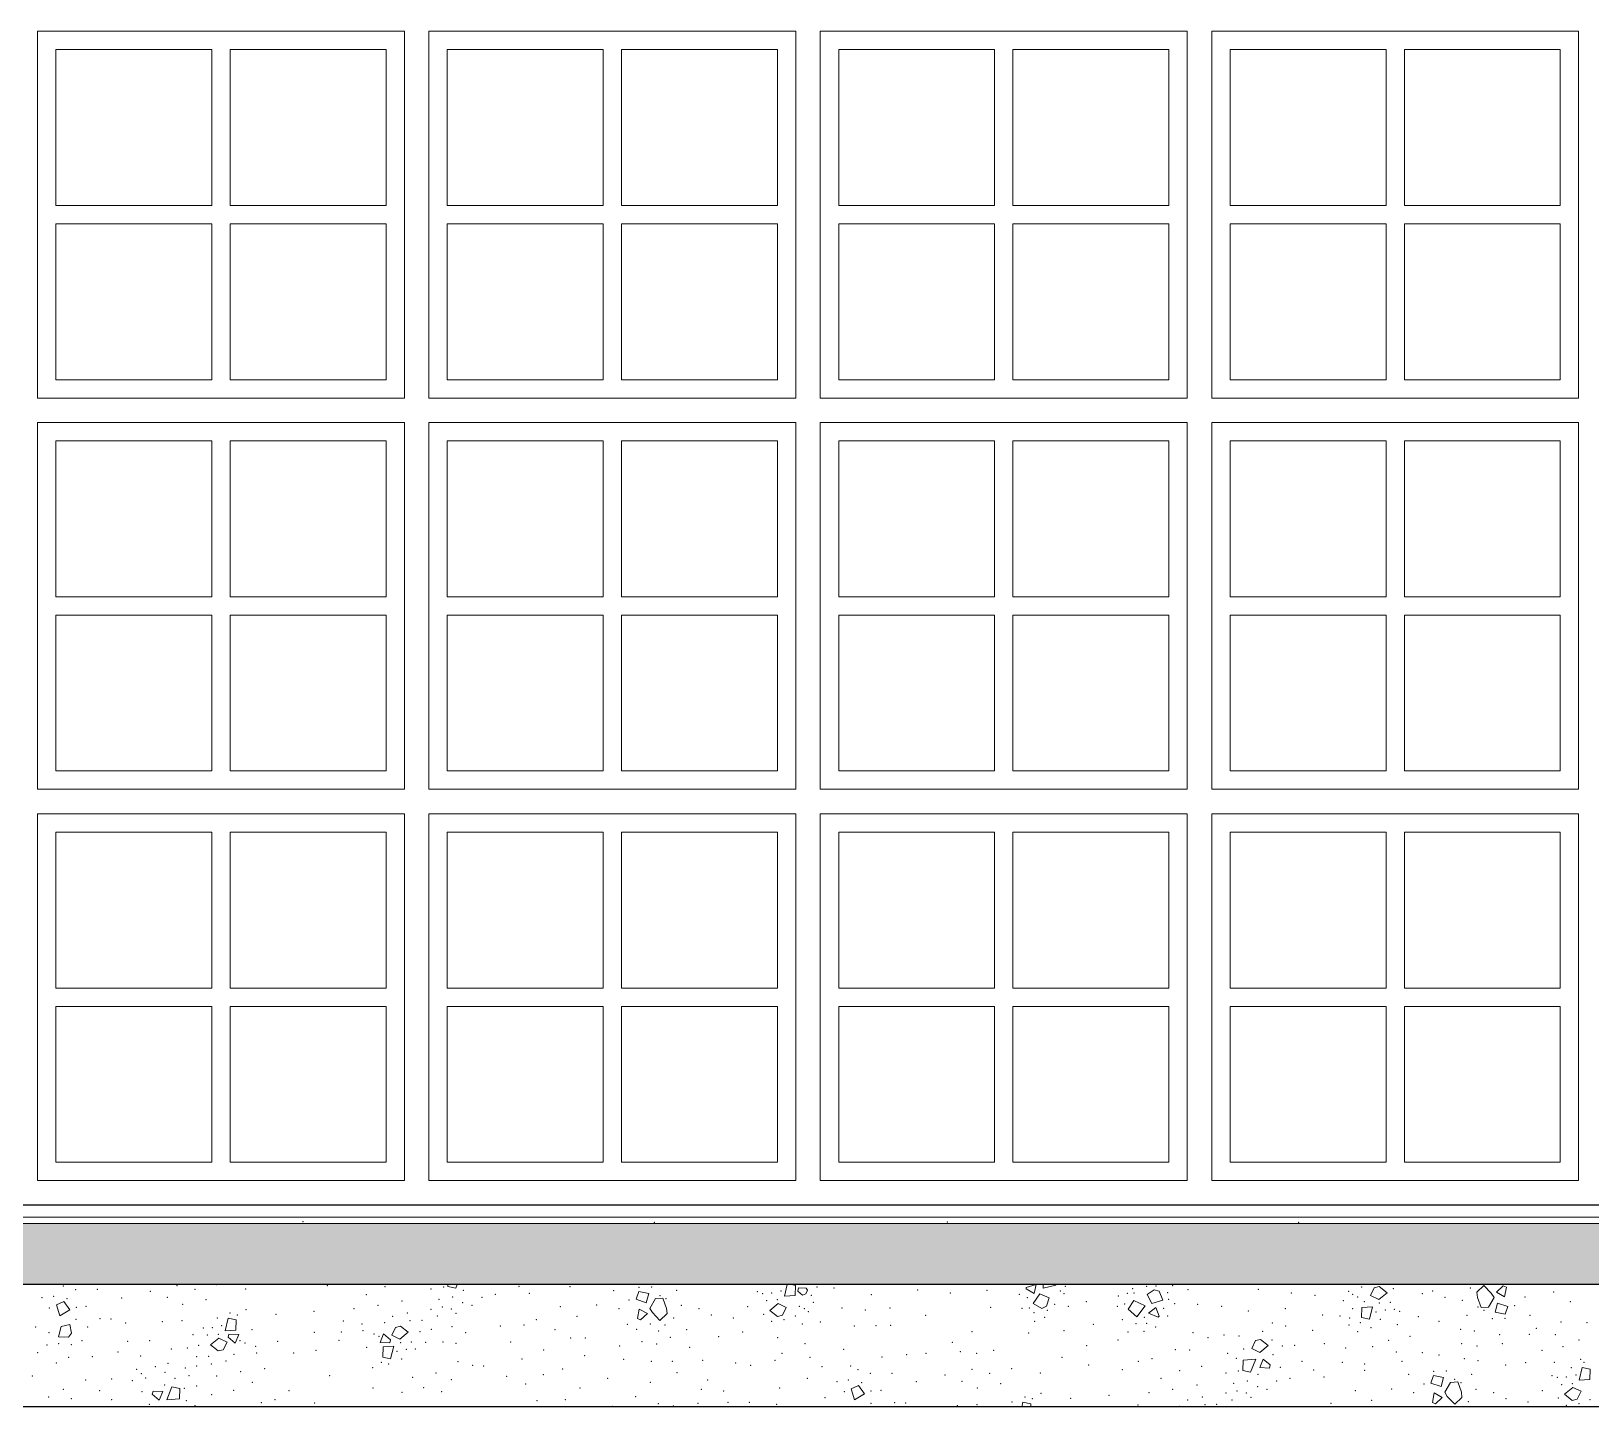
# Model space of a CAD drawing. Header units: metres. Extents: x -67.2 to -32.8, y -0.2 to 5.
# Drawn here: x -44.16 to -42.885, y -0.165 to 0.96 of the extents above; entities that cross this region are included whole.
import ezdxf

# ---------------------------------------------------------------- set-up
doc = ezdxf.new("R2010")
doc.units = ezdxf.units.M
doc.header["$MEASUREMENT"] = 0
for name, color, linetype, lineweight in [('Janelas Archicad_Caneta_No__3', 7, 'Continuous', 25), ('Janelas Archicad_Caneta_No__43', 44, 'Continuous', 0), ('LAJES.EST_Caneta_No__241', 7, 'Continuous', 13), ('LAJES.EST_Caneta_No__3', 7, 'Continuous', 25)]:
    doc.layers.add(name, color=color, linetype=linetype, lineweight=lineweight)
doc.layers.add('LAJES.EST', color=7, linetype='Continuous')
doc.layers.add('LAJES.EST_Caneta_No__95', color=7, linetype='Continuous', lineweight=0, true_color=0xaeaeae)
doc.layers.add('LAJES.EST_Caneta_No__97', color=7, linetype='Continuous', lineweight=5, true_color=0x6b6b6b)

# ---------------------------------------------------------------- blocks, each defined once
blk = doc.blocks.new('*X22', base_point=(-99.8256, 0))
at = {"layer": 'LAJES.EST_Caneta_No__241', "color": 7, "linetype": 'Continuous', "lineweight": 13}
for p, q in [((-43.8197, -0.0667), (-43.8196, -0.065)), ((-43.8197, -0.0667), (-43.8132, -0.0681)), ((-43.8119, -0.065), (-43.8132, -0.0681)), ((-43.6635, -0.0708), (-43.6658, -0.0771)), ((-43.6635, -0.0708), (-43.6553, -0.0723)), ((-43.6553, -0.0723), (-43.6574, -0.0799)), ((-43.6498, -0.0765), (-43.6544, -0.0845)), ((-43.6438, -0.0761), (-43.6498, -0.0765)), ((-43.6408, -0.0845), (-43.6438, -0.0761)), ((-43.5445, -0.0746), (-43.5422, -0.065)), ((-43.5358, -0.0741), (-43.5445, -0.0746)), ((-43.5355, -0.0657), (-43.5388, -0.065)), ((-43.5355, -0.0657), (-43.5358, -0.0741)), ((-43.5336, -0.0704), (-43.533, -0.0678)), ((-43.5296, -0.0737), (-43.5336, -0.0704)), ((-43.533, -0.0678), (-43.5267, -0.0681)), ((-43.5296, -0.0737), (-43.5269, -0.0727)), ((-43.5256, -0.0696), (-43.5269, -0.0727)), ((-43.5256, -0.0696), (-43.5267, -0.0681)), ((-43.3468, -0.0686), (-43.3467, -0.0673)), ((-43.3404, -0.0724), (-43.3468, -0.0686)), ((-43.3467, -0.0673), (-43.3387, -0.065)), ((-43.3357, -0.0726), (-43.341, -0.0805)), ((-43.3387, -0.065), (-43.3404, -0.0724)), ((-43.3357, -0.0726), (-43.3281, -0.076)), ((-43.3328, -0.068), (-43.3329, -0.065)), ((-43.3226, -0.0654), (-43.3328, -0.068)), ((-43.3281, -0.076), (-43.3301, -0.0828)), ((-43.3227, -0.065), (-43.3226, -0.0654)), ((-43.248, -0.0732), (-43.2421, -0.0692)), ((-43.2442, -0.0806), (-43.248, -0.0732)), ((-43.2421, -0.0692), (-43.2381, -0.0704)), ((-43.2381, -0.0704), (-43.2351, -0.0779)), ((-43.0652, -0.0741), (-43.0622, -0.0677)), ((-43.0585, -0.0772), (-43.0652, -0.0741)), ((-43.0622, -0.0677), (-43.0581, -0.0667)), ((-43.0585, -0.0772), (-43.0517, -0.0717)), ((-43.0581, -0.0667), (-43.0517, -0.0717)), ((-42.9784, -0.0713), (-42.9726, -0.0657)), ((-42.9779, -0.0755), (-42.9784, -0.0713)), ((-42.9779, -0.0755), (-42.9749, -0.0839)), ((-42.9726, -0.0657), (-42.9665, -0.072)), ((-42.9689, -0.0835), (-42.9643, -0.0756)), ((-42.9665, -0.072), (-42.9643, -0.0756)), ((-42.9622, -0.0712), (-42.9567, -0.0661)), ((-42.9556, -0.075), (-42.9622, -0.0712)), ((-42.9567, -0.0661), (-42.9542, -0.0671)), ((-42.9542, -0.0671), (-42.9556, -0.075)), ((-44.1336, -0.079), (-44.1396, -0.0817)), ((-44.1369, -0.0907), (-44.1396, -0.0817)), ((-44.1288, -0.0858), (-44.1369, -0.0907)), ((-44.1336, -0.079), (-44.1288, -0.0858)), ((-43.6574, -0.0799), (-43.6658, -0.0771)), ((-43.6646, -0.0929), (-43.6631, -0.0851)), ((-43.6631, -0.0851), (-43.6565, -0.0888)), ((-43.6565, -0.0888), (-43.662, -0.0939)), ((-43.6523, -0.088), (-43.6544, -0.0845)), ((-43.6462, -0.0943), (-43.6523, -0.088)), ((-43.6404, -0.0887), (-43.6462, -0.0943)), ((-43.6408, -0.0845), (-43.6404, -0.0887)), ((-43.5496, -0.0805), (-43.5564, -0.0861)), ((-43.5501, -0.0911), (-43.5564, -0.0861)), ((-43.5496, -0.0805), (-43.5429, -0.0837)), ((-43.5429, -0.0837), (-43.546, -0.0901)), ((-43.334, -0.0845), (-43.341, -0.0805)), ((-43.3301, -0.0828), (-43.334, -0.0845)), ((-43.2633, -0.0851), (-43.2589, -0.078)), ((-43.2633, -0.0851), (-43.2563, -0.0915)), ((-43.2589, -0.078), (-43.2494, -0.0824)), ((-43.2494, -0.0824), (-43.2563, -0.0915)), ((-43.2467, -0.0884), (-43.2407, -0.0838)), ((-43.239, -0.0917), (-43.2467, -0.0884)), ((-43.2442, -0.0806), (-43.2351, -0.0779)), ((-43.2407, -0.0838), (-43.2381, -0.0908)), ((-43.0726, -0.092), (-43.0723, -0.0837)), ((-43.0723, -0.0837), (-43.0636, -0.0831)), ((-43.0636, -0.0831), (-43.0661, -0.0934)), ((-42.9749, -0.0839), (-42.9689, -0.0835)), ((-42.9634, -0.0877), (-42.9614, -0.0801)), ((-42.9552, -0.0892), (-42.9634, -0.0877)), ((-42.9614, -0.0801), (-42.9529, -0.0829)), ((-42.9552, -0.0892), (-42.9529, -0.0829)), ((-44.1359, -0.0992), (-44.138, -0.1078)), ((-44.1359, -0.0992), (-44.1286, -0.0978)), ((-44.1286, -0.0978), (-44.1273, -0.1047)), ((-44.0018, -0.1029), (-43.9993, -0.0926)), ((-43.9928, -0.094), (-43.9993, -0.0926)), ((-43.9928, -0.094), (-43.9931, -0.1023)), ((-43.8655, -0.1064), (-43.8624, -0.1)), ((-43.8624, -0.1), (-43.8584, -0.099)), ((-43.8584, -0.099), (-43.852, -0.104)), ((-43.662, -0.0939), (-43.6646, -0.0929)), ((-43.546, -0.0901), (-43.5501, -0.0911)), ((-43.2381, -0.0908), (-43.239, -0.0917)), ((-43.0726, -0.092), (-43.0661, -0.0934)), ((-44.1299, -0.108), (-44.138, -0.1078)), ((-44.1273, -0.1047), (-44.1299, -0.108)), ((-44.0069, -0.1088), (-44.0137, -0.1143)), ((-44.0074, -0.1193), (-44.0137, -0.1143)), ((-44.0069, -0.1088), (-44.0002, -0.112)), ((-44.0002, -0.112), (-44.0033, -0.1183)), ((-43.9931, -0.1023), (-44.0018, -0.1029)), ((-43.9993, -0.1081), (-43.9986, -0.1055)), ((-43.9935, -0.1129), (-43.9993, -0.1081)), ((-43.9986, -0.1055), (-43.9906, -0.1059)), ((-43.9906, -0.1059), (-43.9935, -0.1129)), ((-43.8751, -0.1125), (-43.8723, -0.1054)), ((-43.8671, -0.1128), (-43.8751, -0.1125)), ((-43.8723, -0.1054), (-43.8665, -0.1102)), ((-43.8665, -0.1102), (-43.8671, -0.1128)), ((-43.8588, -0.1096), (-43.8655, -0.1064)), ((-43.8588, -0.1096), (-43.852, -0.104)), ((-43.1624, -0.1173), (-43.1594, -0.1109)), ((-43.1594, -0.1109), (-43.1553, -0.1099)), ((-43.1553, -0.1099), (-43.1489, -0.1149)), ((-44.0033, -0.1183), (-44.0074, -0.1193)), ((-43.8729, -0.1244), (-43.8726, -0.116)), ((-43.8729, -0.1244), (-43.8664, -0.1258)), ((-43.8726, -0.116), (-43.8639, -0.1155)), ((-43.8639, -0.1155), (-43.8664, -0.1258)), ((-43.1698, -0.1353), (-43.1695, -0.1269)), ((-43.1695, -0.1269), (-43.1591, -0.126)), ((-43.1591, -0.126), (-43.1634, -0.1367)), ((-43.1558, -0.1205), (-43.1624, -0.1173)), ((-43.1558, -0.1205), (-43.1489, -0.1149)), ((-43.1558, -0.1329), (-43.153, -0.1259)), ((-43.153, -0.1259), (-43.1472, -0.1307)), ((-43.1698, -0.1353), (-43.1634, -0.1367)), ((-43.1479, -0.1333), (-43.1558, -0.1329)), ((-43.1472, -0.1307), (-43.1479, -0.1333)), ((-43.0137, -0.1394), (-43.016, -0.1457)), ((-43.0137, -0.1394), (-43.0055, -0.1409)), ((-42.8947, -0.1432), (-42.8922, -0.1329)), ((-42.8857, -0.1343), (-42.8922, -0.1329)), ((-42.8857, -0.1343), (-42.886, -0.1427)), ((-44.0614, -0.1547), (-44.0607, -0.1521)), ((-44.0607, -0.1521), (-44.0527, -0.1525)), ((-44.0527, -0.1525), (-44.0556, -0.1595)), ((-44.0495, -0.1594), (-44.0452, -0.1487)), ((-44.0387, -0.1501), (-44.0452, -0.1487)), ((-44.0387, -0.1501), (-44.039, -0.1585)), ((-43.4838, -0.1476), (-43.4898, -0.1503)), ((-43.4871, -0.1593), (-43.4898, -0.1503)), ((-43.4838, -0.1476), (-43.479, -0.1544)), ((-43.0076, -0.1485), (-43.016, -0.1457)), ((-43.0055, -0.1409), (-43.0076, -0.1485)), ((-43, -0.1451), (-43.0046, -0.1531)), ((-42.994, -0.1447), (-43, -0.1451)), ((-42.991, -0.1531), (-42.994, -0.1447)), ((-42.8998, -0.1491), (-42.9066, -0.1547)), ((-42.8998, -0.1491), (-42.8931, -0.1523)), ((-42.8931, -0.1523), (-42.8962, -0.1587)), ((-42.886, -0.1427), (-42.8947, -0.1432)), ((-44.0556, -0.1595), (-44.0614, -0.1547)), ((-44.0528, -0.1649), (-44.0529, -0.165)), ((-44.0528, -0.1649), (-44.0526, -0.165)), ((-44.039, -0.1585), (-44.0495, -0.1594)), ((-43.479, -0.1544), (-43.4871, -0.1593)), ((-43.3504, -0.165), (-43.3495, -0.1612)), ((-43.343, -0.1626), (-43.3495, -0.1612)), ((-43.343, -0.1626), (-43.3431, -0.165)), ((-43.0147, -0.1615), (-43.0133, -0.1536)), ((-43.0122, -0.1625), (-43.0147, -0.1615)), ((-43.0133, -0.1536), (-43.0067, -0.1574)), ((-43.0067, -0.1574), (-43.0122, -0.1625)), ((-43.0025, -0.1566), (-43.0046, -0.1531)), ((-42.9964, -0.1629), (-43.0025, -0.1566)), ((-42.9906, -0.1573), (-42.9964, -0.1629)), ((-42.991, -0.1531), (-42.9906, -0.1573)), ((-42.9003, -0.1597), (-42.9066, -0.1547)), ((-42.8962, -0.1587), (-42.9003, -0.1597))]:
    blk.add_line(p, q, dxfattribs=at)
for p in [(-44.1514, -0.0758), (-44.1419, -0.0746), (-44.1341, -0.0661), (-44.1239, -0.0691), (-44.1062, -0.0689), (-44.0863, -0.076), (-44.0629, -0.0705), (-44.049, -0.0755), (-44.041, -0.0658), (-44.0264, -0.0689), (-44.0086, -0.0651), (-43.9849, -0.0687), (-43.9181, -0.0659), (-43.8863, -0.0732), (-43.871, -0.0668), (-43.8333, -0.0687), (-43.8231, -0.067), (-43.8157, -0.0752), (-43.8071, -0.0697), (-43.7917, -0.0754), (-43.7808, -0.073), (-43.7615, -0.0664), (-43.753, -0.0721), (-43.7199, -0.0667), (-43.684, -0.0699), (-43.6634, -0.0674), (-43.6531, -0.067), (-43.6462, -0.074), (-43.6325, -0.0698), (-43.5666, -0.0709), (-43.5622, -0.0724), (-43.555, -0.072), (-43.5472, -0.0704), (-43.5225, -0.0737), (-43.5179, -0.067), (-43.5038, -0.0679), (-43.4733, -0.0732), (-43.4355, -0.0696), (-43.4087, -0.072), (-43.3788, -0.0698), (-43.3523, -0.0731), (-43.3458, -0.0758), (-43.319, -0.0704), (-43.3159, -0.0724), (-43.3149, -0.0666), (-43.2714, -0.0745), (-43.2642, -0.0722), (-43.2597, -0.0684), (-43.2586, -0.0718), (-43.2483, -0.0664), (-43.2406, -0.0663), (-43.231, -0.0716), (-43.2269, -0.0659), (-43.2145, -0.0693), (-43.1569, -0.0689), (-43.13, -0.072), (-43.1107, -0.0737), (-43.0832, -0.0706), (-43.0798, -0.0731), (-43.0757, -0.0751), (-43.0726, -0.0671), (-43.0467, -0.0685), (-43.0229, -0.0724), (-43.0145, -0.0702), (-43.0044, -0.0754), (-42.9837, -0.0677), (-42.9391, -0.0753), (-42.9154, -0.0712), (-44.1454, -0.0841), (-44.1311, -0.0766), (-44.1235, -0.0837), (-44.1154, -0.0828), (-44.0365, -0.0811), (-44.0174, -0.0775), (-43.9978, -0.0883), (-43.9846, -0.0855), (-43.929, -0.087), (-43.8963, -0.0847), (-43.8767, -0.082), (-43.8571, -0.0785), (-43.8527, -0.0883), (-43.8333, -0.0852), (-43.827, -0.0772), (-43.8241, -0.0835), (-43.8167, -0.0851), (-43.813, -0.0886), (-43.8074, -0.0799), (-43.7998, -0.0821), (-43.7276, -0.0831), (-43.6979, -0.0818), (-43.6797, -0.0847), (-43.6714, -0.0777), (-43.6412, -0.0766), (-43.6287, -0.082), (-43.6143, -0.0847), (-43.5745, -0.0831), (-43.5615, -0.0893), (-43.5589, -0.0782), (-43.5502, -0.0775), (-43.5324, -0.0827), (-43.5283, -0.0846), (-43.525, -0.0872), (-43.5207, -0.0795), (-43.4974, -0.0841), (-43.4782, -0.0858), (-43.4582, -0.0843), (-43.3758, -0.0837), (-43.3502, -0.0845), (-43.3443, -0.0841), (-43.3403, -0.0879), (-43.3295, -0.086), (-43.3235, -0.0811), (-43.3122, -0.0829), (-43.2977, -0.0789), (-43.2724, -0.0829), (-43.2664, -0.0808), (-43.2343, -0.0845), (-43.2302, -0.0771), (-43.2254, -0.0806), (-43.2065, -0.0812), (-43.187, -0.0828), (-43.1653, -0.0866), (-43.1348, -0.0846), (-43.0874, -0.0783), (-43.08, -0.0846), (-43.0702, -0.079), (-43.0609, -0.0874), (-43.058, -0.0802), (-43.0532, -0.0857), (-43.0492, -0.0796), (-43.0459, -0.0854), (-43.0415, -0.0869), (-42.9901, -0.078), (-42.9775, -0.0834), (-42.9726, -0.086), (-42.9473, -0.0823), (-42.9019, -0.0791), (-44.1567, -0.0996), (-44.1236, -0.0935), (-44.1142, -0.0996), (-44.1041, -0.0929), (-44.0951, -0.0932), (-44.0831, -0.0965), (-44.053, -0.0954), (-44.037, -0.0946), (-44.0195, -0.1006), (-44.0123, -0.1003), (-44.0082, -0.0925), (-44.0045, -0.0986), (-43.9917, -0.0898), (-43.9798, -0.1019), (-43.9602, -0.0894), (-43.9051, -0.0948), (-43.8898, -0.0973), (-43.8712, -0.0961), (-43.8647, -0.0909), (-43.8505, -0.0946), (-43.8408, -0.0943), (-43.8331, -0.1015), (-43.8283, -0.0908), (-43.8162, -0.0994), (-43.7768, -0.099), (-43.7574, -0.0982), (-43.7473, -0.0936), (-43.714, -0.0911), (-43.6729, -0.0975), (-43.6652, -0.1017), (-43.654, -0.0973), (-43.642, -0.098), (-43.635, -0.0923), (-43.6245, -0.1018), (-43.6043, -0.0898), (-43.5862, -0.0925), (-43.5549, -0.0952), (-43.5447, -0.0938), (-43.5356, -0.0907), (-43.5297, -0.0973), (-43.515, -0.0956), (-43.4873, -0.0988), (-43.4695, -0.0985), (-43.4576, -0.0984), (-43.4289, -0.0903), (-43.3398, -0.095), (-43.3317, -0.0918), (-43.2918, -0.0976), (-43.2681, -0.0937), (-43.2569, -0.097), (-43.2502, -0.0919), (-43.2484, -0.0968), (-43.2409, -0.0997), (-43.231, -0.0907), (-43.1455, -0.0964), (-43.1346, -0.0988), (-43.1044, -0.0899), (-43.0903, -0.0908), (-43.083, -0.0981), (-43.0823, -0.0924), (-43.0737, -0.0962), (-43.0649, -0.1003), (-43.0572, -0.0935), (-43.0433, -0.0978), (-43.0263, -0.0914), (-43.0092, -0.095), (-42.9916, -0.1015), (-42.9863, -0.0902), (-42.9657, -0.093), (-42.9553, -0.0927), (-42.9348, -0.0901), (-42.9296, -0.1009), (-42.9095, -0.0956), (-42.8883, -0.0963), (-44.1475, -0.1144), (-44.1457, -0.1044), (-44.1377, -0.1134), (-44.1275, -0.1143), (-44.1187, -0.1109), (-44.0814, -0.1114), (-44.0634, -0.1109), (-44.0279, -0.1061), (-44.0162, -0.1064), (-44.0074, -0.1058), (-43.9897, -0.1109), (-43.9856, -0.1129), (-43.9589, -0.1114), (-43.9288, -0.1041), (-43.9087, -0.1105), (-43.9067, -0.1037), (-43.8889, -0.1027), (-43.8801, -0.1054), (-43.876, -0.1074), (-43.8583, -0.1126), (-43.8495, -0.1119), (-43.8424, -0.1035), (-43.8379, -0.1123), (-43.8236, -0.1119), (-43.813, -0.113), (-43.805, -0.1043), (-43.7683, -0.112), (-43.7319, -0.102), (-43.7192, -0.1087), (-43.7072, -0.1086), (-43.661, -0.1116), (-43.6488, -0.1135), (-43.6474, -0.103), (-43.6377, -0.1083), (-43.5981, -0.1076), (-43.5787, -0.1037), (-43.5501, -0.1084), (-43.5275, -0.1134), (-43.4072, -0.1124), (-43.3912, -0.1036), (-43.3447, -0.1047), (-43.3158, -0.1028), (-43.2717, -0.1104), (-43.2635, -0.1039), (-43.2505, -0.1034), (-43.2103, -0.1043), (-43.1981, -0.1084), (-43.185, -0.1064), (-43.1729, -0.1071), (-43.1534, -0.1034), (-43.1458, -0.1103), (-43.1126, -0.1024), (-43.1029, -0.1134), (-43.0758, -0.1035), (-43.0503, -0.1107), (-43.0331, -0.1074), (-42.9907, -0.1134), (-42.9803, -0.1031), (-42.9598, -0.1061), (-42.9576, -0.1134), (-42.9353, -0.1056), (-42.9141, -0.106), (-42.8949, -0.1104), (-44.1551, -0.1208), (-44.1296, -0.1246), (-44.1102, -0.1239), (-44.0894, -0.1201), (-44.0708, -0.1235), (-44.0457, -0.1178), (-44.0327, -0.1168), (-44.0249, -0.124), (-44.0233, -0.1148), (-44.0153, -0.1237), (-44.001, -0.1275), (-43.9945, -0.1222), (-43.9769, -0.1156), (-43.9759, -0.1211), (-43.9458, -0.121), (-43.9275, -0.1188), (-43.8859, -0.1164), (-43.8612, -0.1197), (-43.8575, -0.1258), (-43.8535, -0.118), (-43.8462, -0.1177), (-43.759, -0.126), (-43.7413, -0.1185), (-43.7079, -0.1232), (-43.6791, -0.1154), (-43.6758, -0.1262), (-43.6218, -0.1163), (-43.6114, -0.1271), (-43.5522, -0.127), (-43.5465, -0.1213), (-43.5235, -0.1246), (-43.4961, -0.1179), (-43.4648, -0.1242), (-43.4446, -0.1223), (-43.4286, -0.1213), (-43.4007, -0.1199), (-43.3872, -0.1213), (-43.3734, -0.1187), (-43.3175, -0.1244), (-43.2973, -0.115), (-43.2439, -0.1255), (-43.2248, -0.1183), (-43.213, -0.1184), (-43.182, -0.1212), (-43.175, -0.1254), (-43.169, -0.1176), (-43.1449, -0.1223), (-43.1374, -0.1154), (-43.1274, -0.1148), (-43.0856, -0.1168), (-43.0634, -0.1159), (-43.0442, -0.1203), (-43.023, -0.1207), (-43.0092, -0.1226), (-42.9887, -0.1255), (-42.9783, -0.1152), (-42.9774, -0.1272), (-42.9252, -0.1189), (-42.908, -0.1157), (-42.8934, -0.1261), (-44.1594, -0.1397), (-44.1397, -0.1292), (-44.0741, -0.1343), (-44.0703, -0.1378), (-44.0587, -0.1321), (-44.051, -0.1369), (-44.0484, -0.1295), (-44.0343, -0.1333), (-44.0313, -0.1396), (-44.0251, -0.1316), (-44.0131, -0.13), (-44.0087, -0.1399), (-43.989, -0.1363), (-43.9694, -0.1337), (-43.9162, -0.1395), (-43.8812, -0.1329), (-43.874, -0.1285), (-43.868, -0.1301), (-43.8292, -0.1373), (-43.8113, -0.128), (-43.7993, -0.1312), (-43.7903, -0.1316), (-43.7716, -0.1401), (-43.7416, -0.1388), (-43.7259, -0.1341), (-43.6534, -0.1279), (-43.636, -0.1278), (-43.6324, -0.1372), (-43.5842, -0.1293), (-43.572, -0.1312), (-43.5136, -0.1323), (-43.4904, -0.1315), (-43.4842, -0.1347), (-43.4741, -0.1377), (-43.4564, -0.1375), (-43.4131, -0.1391), (-43.3912, -0.1344), (-43.3766, -0.1375), (-43.3588, -0.1337), (-43.3351, -0.1373), (-43.2956, -0.1309), (-43.2683, -0.1345), (-43.255, -0.1278), (-43.2212, -0.1354), (-43.2032, -0.1319), (-43.1835, -0.1373), (-43.1733, -0.1356), (-43.1573, -0.1383), (-43.139, -0.1328), (-43.1214, -0.1278), (-43.1117, -0.135), (-43.0883, -0.1285), (-43.0701, -0.13), (-43.0701, -0.1353), (-43.0394, -0.1277), (-43.0342, -0.1385), (-43.0136, -0.136), (-43.0033, -0.1356), (-42.9827, -0.1384), (-42.9548, -0.1308), (-42.9385, -0.129), (-42.9168, -0.1395), (-42.915, -0.1285), (-42.9011, -0.1329), (-42.8974, -0.139), (-42.8907, -0.1286), (-44.134, -0.1507), (-44.1157, -0.143), (-44.1042, -0.1519), (-44.0946, -0.1423), (-44.0775, -0.1437), (-44.0696, -0.1526), (-44.0666, -0.1414), (-44.0512, -0.1471), (-44.0427, -0.1416), (-44.0352, -0.1498), (-44.0251, -0.1481), (-43.9947, -0.1515), (-43.9794, -0.1451), (-43.9496, -0.1517), (-43.8808, -0.1497), (-43.8483, -0.1409), (-43.8393, -0.1494), (-43.8247, -0.1525), (-43.8167, -0.1429), (-43.756, -0.1463), (-43.7116, -0.1497), (-43.6889, -0.1418), (-43.6542, -0.1451), (-43.6123, -0.1506), (-43.6072, -0.1432), (-43.5942, -0.152), (-43.5483, -0.1497), (-43.5256, -0.1418), (-43.5016, -0.1444), (-43.4956, -0.1527), (-43.4921, -0.1432), (-43.4812, -0.1452), (-43.4737, -0.1522), (-43.4656, -0.1514), (-43.4365, -0.1445), (-43.3992, -0.1441), (-43.3867, -0.1497), (-43.3676, -0.1461), (-43.2365, -0.1418), (-43.2269, -0.1506), (-43.2072, -0.1471), (-43.1772, -0.1458), (-43.1743, -0.1521), (-43.1659, -0.1438), (-43.1576, -0.1485), (-43.15, -0.1507), (-43.1419, -0.144), (-43.131, -0.1416), (-43.1032, -0.1407), (-43.0777, -0.1517), (-43.0481, -0.1504), (-43.0216, -0.1463), (-42.9964, -0.1426), (-42.9914, -0.1452), (-42.9789, -0.1506), (-42.9247, -0.1517), (-42.9124, -0.141), (-42.9091, -0.1468), (-42.9052, -0.1406), (-42.9003, -0.1461), (-44.1459, -0.1569), (-44.1276, -0.1584), (-44.0946, -0.1591), (-44.0637, -0.1631), (-44.0335, -0.1599), (-44.0265, -0.1641), (-44.0128, -0.1551), (-43.972, -0.1615), (-43.9609, -0.1591), (-43.9286, -0.1618), (-43.8571, -0.1532), (-43.7468, -0.16), (-43.7236, -0.1592), (-43.685, -0.1645), (-43.6662, -0.1568), (-43.6475, -0.1625), (-43.6354, -0.1644), (-43.6151, -0.1621), (-43.5905, -0.1614), (-43.5731, -0.1613), (-43.5507, -0.163), (-43.5113, -0.1574), (-43.4738, -0.1621), (-43.4543, -0.1615), (-43.4453, -0.1618), (-43.4032, -0.164), (-43.3871, -0.1632), (-43.3584, -0.1611), (-43.3479, -0.1569), (-43.3419, -0.1584), (-43.3347, -0.1541), (-43.3104, -0.158), (-43.2792, -0.1556), (-43.2553, -0.1634), (-43.2465, -0.1533), (-43.2214, -0.1647), (-43.2149, -0.1595), (-43.2029, -0.1569), (-43.2006, -0.1632), (-43.191, -0.1629), (-43.1835, -0.1538), (-43.1785, -0.1594), (-43.1669, -0.1537), (-43.1631, -0.1572), (-43.0975, -0.1622), (-43.0642, -0.1597), (-43.0299, -0.1533), (-42.9852, -0.1609), (-42.9645, -0.1533), (-42.9545, -0.1584), (-42.9364, -0.1611), (-42.9116, -0.1578), (-42.9051, -0.1638), (-42.8948, -0.1624), (-42.8858, -0.1592)]:
    blk.add_point(p, dxfattribs=at)

msp = doc.modelspace()

# ---------------------------------------------------------------- hatches: boundary and pattern name
at = {"layer": 'LAJES.EST_Caneta_No__95', "linetype": 'Continuous', "lineweight": 0, "true_color": 0xaeaeae}
msp.add_hatch(color=253, dxfattribs=at).paths.add_polyline_path([(-39.3199, -0.015), (-53.0318, -0.015), (-53.0318, -0.065), (-39.3199, -0.065)])

# ---------------------------------------------------------------- linework, layer by layer
at = {"layer": 'Janelas Archicad_Caneta_No__3', "color": 7, "linetype": 'Continuous', "lineweight": 25}
msp.add_line((-39.6751, 0), (-52.4951, 0), dxfattribs=at)
at = {"layer": 'Janelas Archicad_Caneta_No__43', "color": 44, "linetype": 'Continuous', "lineweight": 0}
for p, q in [((-44.1551, 0.66), (-44.1551, 0.96)), ((-44.1551, 0.96), (-43.8551, 0.96)), ((-43.8551, 0.96), (-43.8551, 0.66)), ((-43.8351, 0.66), (-43.8351, 0.96)), ((-43.8351, 0.96), (-43.5351, 0.96)), ((-43.5351, 0.96), (-43.5351, 0.66)), ((-43.5151, 0.66), (-43.5151, 0.96)), ((-43.5151, 0.96), (-43.2151, 0.96)), ((-43.2151, 0.96), (-43.2151, 0.66)), ((-43.1951, 0.66), (-43.1951, 0.96)), ((-43.1951, 0.96), (-42.8951, 0.96)), ((-42.8951, 0.96), (-42.8951, 0.66)), ((-44.0126, 0.945), (-44.1401, 0.945)), ((-44.1401, 0.945), (-44.1401, 0.8175)), ((-44.0126, 0.8175), (-44.0126, 0.945)), ((-43.8701, 0.945), (-43.9976, 0.945)), ((-43.9976, 0.945), (-43.9976, 0.8175)), ((-43.8701, 0.8175), (-43.8701, 0.945)), ((-43.6926, 0.945), (-43.8201, 0.945)), ((-43.8201, 0.945), (-43.8201, 0.8175)), ((-43.6926, 0.8175), (-43.6926, 0.945)), ((-43.5501, 0.945), (-43.6776, 0.945)), ((-43.6776, 0.945), (-43.6776, 0.8175)), ((-43.5501, 0.8175), (-43.5501, 0.945)), ((-43.3726, 0.945), (-43.5001, 0.945)), ((-43.5001, 0.945), (-43.5001, 0.8175)), ((-43.3726, 0.8175), (-43.3726, 0.945)), ((-43.2301, 0.945), (-43.3576, 0.945)), ((-43.3576, 0.945), (-43.3576, 0.8175)), ((-43.2301, 0.8175), (-43.2301, 0.945)), ((-43.0526, 0.945), (-43.1801, 0.945)), ((-43.1801, 0.945), (-43.1801, 0.8175)), ((-43.0526, 0.8175), (-43.0526, 0.945)), ((-42.9101, 0.945), (-43.0376, 0.945)), ((-43.0376, 0.945), (-43.0376, 0.8175)), ((-42.9101, 0.8175), (-42.9101, 0.945)), ((-44.1401, 0.8175), (-44.0126, 0.8175)), ((-43.9976, 0.8175), (-43.8701, 0.8175)), ((-43.8201, 0.8175), (-43.6926, 0.8175)), ((-43.6776, 0.8175), (-43.5501, 0.8175)), ((-43.5001, 0.8175), (-43.3726, 0.8175)), ((-43.3576, 0.8175), (-43.2301, 0.8175)), ((-43.1801, 0.8175), (-43.0526, 0.8175)), ((-43.0376, 0.8175), (-42.9101, 0.8175)), ((-44.0126, 0.8025), (-44.1401, 0.8025)), ((-44.1401, 0.8025), (-44.1401, 0.675)), ((-44.0126, 0.675), (-44.0126, 0.8025)), ((-43.8701, 0.8025), (-43.9976, 0.8025)), ((-43.9976, 0.8025), (-43.9976, 0.675)), ((-43.8701, 0.675), (-43.8701, 0.8025)), ((-43.6926, 0.8025), (-43.8201, 0.8025)), ((-43.8201, 0.8025), (-43.8201, 0.675)), ((-43.6926, 0.675), (-43.6926, 0.8025)), ((-43.5501, 0.8025), (-43.6776, 0.8025)), ((-43.6776, 0.8025), (-43.6776, 0.675)), ((-43.5501, 0.675), (-43.5501, 0.8025)), ((-43.3726, 0.8025), (-43.5001, 0.8025)), ((-43.5001, 0.8025), (-43.5001, 0.675)), ((-43.3726, 0.675), (-43.3726, 0.8025)), ((-43.2301, 0.8025), (-43.3576, 0.8025)), ((-43.3576, 0.8025), (-43.3576, 0.675)), ((-43.2301, 0.675), (-43.2301, 0.8025)), ((-43.0526, 0.8025), (-43.1801, 0.8025)), ((-43.1801, 0.8025), (-43.1801, 0.675)), ((-43.0526, 0.675), (-43.0526, 0.8025)), ((-42.9101, 0.8025), (-43.0376, 0.8025)), ((-43.0376, 0.8025), (-43.0376, 0.675)), ((-42.9101, 0.675), (-42.9101, 0.8025)), ((-44.1401, 0.675), (-44.0126, 0.675)), ((-43.9976, 0.675), (-43.8701, 0.675)), ((-43.8201, 0.675), (-43.6926, 0.675)), ((-43.6776, 0.675), (-43.5501, 0.675)), ((-43.5001, 0.675), (-43.3726, 0.675)), ((-43.3576, 0.675), (-43.2301, 0.675)), ((-43.1801, 0.675), (-43.0526, 0.675)), ((-43.0376, 0.675), (-42.9101, 0.675)), ((-43.8551, 0.66), (-44.1551, 0.66)), ((-43.5351, 0.66), (-43.8351, 0.66)), ((-43.2151, 0.66), (-43.5151, 0.66)), ((-42.8951, 0.66), (-43.1951, 0.66)), ((-44.1551, 0.34), (-44.1551, 0.64)), ((-44.1551, 0.64), (-43.8551, 0.64)), ((-43.8551, 0.64), (-43.8551, 0.34)), ((-43.8351, 0.34), (-43.8351, 0.64)), ((-43.8351, 0.64), (-43.5351, 0.64)), ((-43.5351, 0.64), (-43.5351, 0.34)), ((-43.5151, 0.34), (-43.5151, 0.64)), ((-43.5151, 0.64), (-43.2151, 0.64)), ((-43.2151, 0.64), (-43.2151, 0.34)), ((-43.1951, 0.34), (-43.1951, 0.64)), ((-43.1951, 0.64), (-42.8951, 0.64)), ((-42.8951, 0.64), (-42.8951, 0.34)), ((-44.0126, 0.625), (-44.1401, 0.625)), ((-44.1401, 0.625), (-44.1401, 0.4975)), ((-44.0126, 0.4975), (-44.0126, 0.625)), ((-43.8701, 0.625), (-43.9976, 0.625)), ((-43.9976, 0.625), (-43.9976, 0.4975)), ((-43.8701, 0.4975), (-43.8701, 0.625)), ((-43.6926, 0.625), (-43.8201, 0.625)), ((-43.8201, 0.625), (-43.8201, 0.4975)), ((-43.6926, 0.4975), (-43.6926, 0.625)), ((-43.5501, 0.625), (-43.6776, 0.625)), ((-43.6776, 0.625), (-43.6776, 0.4975)), ((-43.5501, 0.4975), (-43.5501, 0.625)), ((-43.3726, 0.625), (-43.5001, 0.625)), ((-43.5001, 0.625), (-43.5001, 0.4975)), ((-43.3726, 0.4975), (-43.3726, 0.625)), ((-43.2301, 0.625), (-43.3576, 0.625)), ((-43.3576, 0.625), (-43.3576, 0.4975)), ((-43.2301, 0.4975), (-43.2301, 0.625)), ((-43.0526, 0.625), (-43.1801, 0.625)), ((-43.1801, 0.625), (-43.1801, 0.4975)), ((-43.0526, 0.4975), (-43.0526, 0.625)), ((-42.9101, 0.625), (-43.0376, 0.625)), ((-43.0376, 0.625), (-43.0376, 0.4975)), ((-42.9101, 0.4975), (-42.9101, 0.625)), ((-44.1401, 0.4975), (-44.0126, 0.4975)), ((-43.9976, 0.4975), (-43.8701, 0.4975)), ((-43.8201, 0.4975), (-43.6926, 0.4975)), ((-43.6776, 0.4975), (-43.5501, 0.4975)), ((-43.5001, 0.4975), (-43.3726, 0.4975)), ((-43.3576, 0.4975), (-43.2301, 0.4975)), ((-43.1801, 0.4975), (-43.0526, 0.4975)), ((-43.0376, 0.4975), (-42.9101, 0.4975)), ((-44.0126, 0.4825), (-44.1401, 0.4825)), ((-44.1401, 0.4825), (-44.1401, 0.355)), ((-44.0126, 0.355), (-44.0126, 0.4825)), ((-43.8701, 0.4825), (-43.9976, 0.4825)), ((-43.9976, 0.4825), (-43.9976, 0.355)), ((-43.8701, 0.355), (-43.8701, 0.4825)), ((-43.6926, 0.4825), (-43.8201, 0.4825)), ((-43.8201, 0.4825), (-43.8201, 0.355)), ((-43.6926, 0.355), (-43.6926, 0.4825)), ((-43.5501, 0.4825), (-43.6776, 0.4825)), ((-43.6776, 0.4825), (-43.6776, 0.355)), ((-43.5501, 0.355), (-43.5501, 0.4825)), ((-43.3726, 0.4825), (-43.5001, 0.4825)), ((-43.5001, 0.4825), (-43.5001, 0.355)), ((-43.3726, 0.355), (-43.3726, 0.4825)), ((-43.2301, 0.4825), (-43.3576, 0.4825)), ((-43.3576, 0.4825), (-43.3576, 0.355)), ((-43.2301, 0.355), (-43.2301, 0.4825)), ((-43.0526, 0.4825), (-43.1801, 0.4825)), ((-43.1801, 0.4825), (-43.1801, 0.355)), ((-43.0526, 0.355), (-43.0526, 0.4825)), ((-42.9101, 0.4825), (-43.0376, 0.4825)), ((-43.0376, 0.4825), (-43.0376, 0.355)), ((-42.9101, 0.355), (-42.9101, 0.4825)), ((-44.1401, 0.355), (-44.0126, 0.355)), ((-43.9976, 0.355), (-43.8701, 0.355)), ((-43.8201, 0.355), (-43.6926, 0.355)), ((-43.6776, 0.355), (-43.5501, 0.355)), ((-43.5001, 0.355), (-43.3726, 0.355)), ((-43.3576, 0.355), (-43.2301, 0.355)), ((-43.1801, 0.355), (-43.0526, 0.355)), ((-43.0376, 0.355), (-42.9101, 0.355)), ((-43.8551, 0.34), (-44.1551, 0.34)), ((-43.5351, 0.34), (-43.8351, 0.34)), ((-43.2151, 0.34), (-43.5151, 0.34)), ((-42.8951, 0.34), (-43.1951, 0.34)), ((-44.1551, 0.02), (-44.1551, 0.32)), ((-44.1551, 0.32), (-43.8551, 0.32)), ((-43.8551, 0.32), (-43.8551, 0.02)), ((-43.8351, 0.02), (-43.8351, 0.32)), ((-43.8351, 0.32), (-43.5351, 0.32)), ((-43.5351, 0.32), (-43.5351, 0.02)), ((-43.5151, 0.02), (-43.5151, 0.32)), ((-43.5151, 0.32), (-43.2151, 0.32)), ((-43.2151, 0.32), (-43.2151, 0.02)), ((-43.1951, 0.02), (-43.1951, 0.32)), ((-43.1951, 0.32), (-42.8951, 0.32)), ((-42.8951, 0.32), (-42.8951, 0.02)), ((-44.0126, 0.305), (-44.1401, 0.305)), ((-44.1401, 0.305), (-44.1401, 0.1775)), ((-44.0126, 0.1775), (-44.0126, 0.305)), ((-43.8701, 0.305), (-43.9976, 0.305)), ((-43.9976, 0.305), (-43.9976, 0.1775)), ((-43.8701, 0.1775), (-43.8701, 0.305)), ((-43.6926, 0.305), (-43.8201, 0.305)), ((-43.8201, 0.305), (-43.8201, 0.1775)), ((-43.6926, 0.1775), (-43.6926, 0.305)), ((-43.5501, 0.305), (-43.6776, 0.305)), ((-43.6776, 0.305), (-43.6776, 0.1775)), ((-43.5501, 0.1775), (-43.5501, 0.305)), ((-43.3726, 0.305), (-43.5001, 0.305)), ((-43.5001, 0.305), (-43.5001, 0.1775)), ((-43.3726, 0.1775), (-43.3726, 0.305)), ((-43.2301, 0.305), (-43.3576, 0.305)), ((-43.3576, 0.305), (-43.3576, 0.1775)), ((-43.2301, 0.1775), (-43.2301, 0.305)), ((-43.0526, 0.305), (-43.1801, 0.305)), ((-43.1801, 0.305), (-43.1801, 0.1775)), ((-43.0526, 0.1775), (-43.0526, 0.305)), ((-42.9101, 0.305), (-43.0376, 0.305)), ((-43.0376, 0.305), (-43.0376, 0.1775)), ((-42.9101, 0.1775), (-42.9101, 0.305)), ((-44.1401, 0.1775), (-44.0126, 0.1775)), ((-43.9976, 0.1775), (-43.8701, 0.1775)), ((-43.8201, 0.1775), (-43.6926, 0.1775)), ((-43.6776, 0.1775), (-43.5501, 0.1775)), ((-43.5001, 0.1775), (-43.3726, 0.1775)), ((-43.3576, 0.1775), (-43.2301, 0.1775)), ((-43.1801, 0.1775), (-43.0526, 0.1775)), ((-43.0376, 0.1775), (-42.9101, 0.1775)), ((-44.0126, 0.1625), (-44.1401, 0.1625)), ((-44.1401, 0.1625), (-44.1401, 0.035)), ((-44.0126, 0.035), (-44.0126, 0.1625)), ((-43.8701, 0.1625), (-43.9976, 0.1625)), ((-43.9976, 0.1625), (-43.9976, 0.035)), ((-43.8701, 0.035), (-43.8701, 0.1625)), ((-43.6926, 0.1625), (-43.8201, 0.1625)), ((-43.8201, 0.1625), (-43.8201, 0.035)), ((-43.6926, 0.035), (-43.6926, 0.1625)), ((-43.5501, 0.1625), (-43.6776, 0.1625)), ((-43.6776, 0.1625), (-43.6776, 0.035)), ((-43.5501, 0.035), (-43.5501, 0.1625)), ((-43.3726, 0.1625), (-43.5001, 0.1625)), ((-43.5001, 0.1625), (-43.5001, 0.035)), ((-43.3726, 0.035), (-43.3726, 0.1625)), ((-43.2301, 0.1625), (-43.3576, 0.1625)), ((-43.3576, 0.1625), (-43.3576, 0.035)), ((-43.2301, 0.035), (-43.2301, 0.1625)), ((-43.0526, 0.1625), (-43.1801, 0.1625)), ((-43.1801, 0.1625), (-43.1801, 0.035)), ((-43.0526, 0.035), (-43.0526, 0.1625)), ((-42.9101, 0.1625), (-43.0376, 0.1625)), ((-43.0376, 0.1625), (-43.0376, 0.035)), ((-42.9101, 0.035), (-42.9101, 0.1625)), ((-44.1401, 0.035), (-44.0126, 0.035)), ((-43.9976, 0.035), (-43.8701, 0.035)), ((-43.8201, 0.035), (-43.6926, 0.035)), ((-43.6776, 0.035), (-43.5501, 0.035)), ((-43.5001, 0.035), (-43.3726, 0.035)), ((-43.3576, 0.035), (-43.2301, 0.035)), ((-43.1801, 0.035), (-43.0526, 0.035)), ((-43.0376, 0.035), (-42.9101, 0.035)), ((-43.8551, 0.02), (-44.1551, 0.02)), ((-43.5351, 0.02), (-43.8351, 0.02)), ((-43.2151, 0.02), (-43.5151, 0.02)), ((-42.8951, 0.02), (-43.1951, 0.02))]:
    msp.add_line(p, q, dxfattribs=at)
at = {"layer": 'LAJES.EST_Caneta_No__241', "color": 7, "linetype": 'Continuous', "lineweight": 13}
for p, q in [((-39.5251, -0.01), (-52.7254, -0.01)), ((-39.3199, -0.015), (-53.0318, -0.015))]:
    msp.add_line(p, q, dxfattribs=at)
at = {"layer": 'LAJES.EST_Caneta_No__3', "color": 7, "linetype": 'Continuous', "lineweight": 25}
for p, q in [((-39.3199, -0.065), (-53.0318, -0.065)), ((-39.3199, -0.165), (-53.0318, -0.165))]:
    msp.add_line(p, q, dxfattribs=at)
at = {"layer": 'LAJES.EST_Caneta_No__97', "color": 251, "linetype": 'Continuous', "lineweight": 5, "true_color": 0x6b6b6b}
for p in [(-43.9381, -0.0137), (-43.6508, -0.014), (-43.4113, -0.0139), (-43.1241, -0.0141)]:
    msp.add_point(p, dxfattribs=at)

# ---------------------------------------------------------------- block references
at = {"layer": 'LAJES.EST', "lineweight": 0}
msp.add_blockref('*X22', (-99.8256, 0), dxfattribs=at)

doc.saveas('drawing.dxf')
